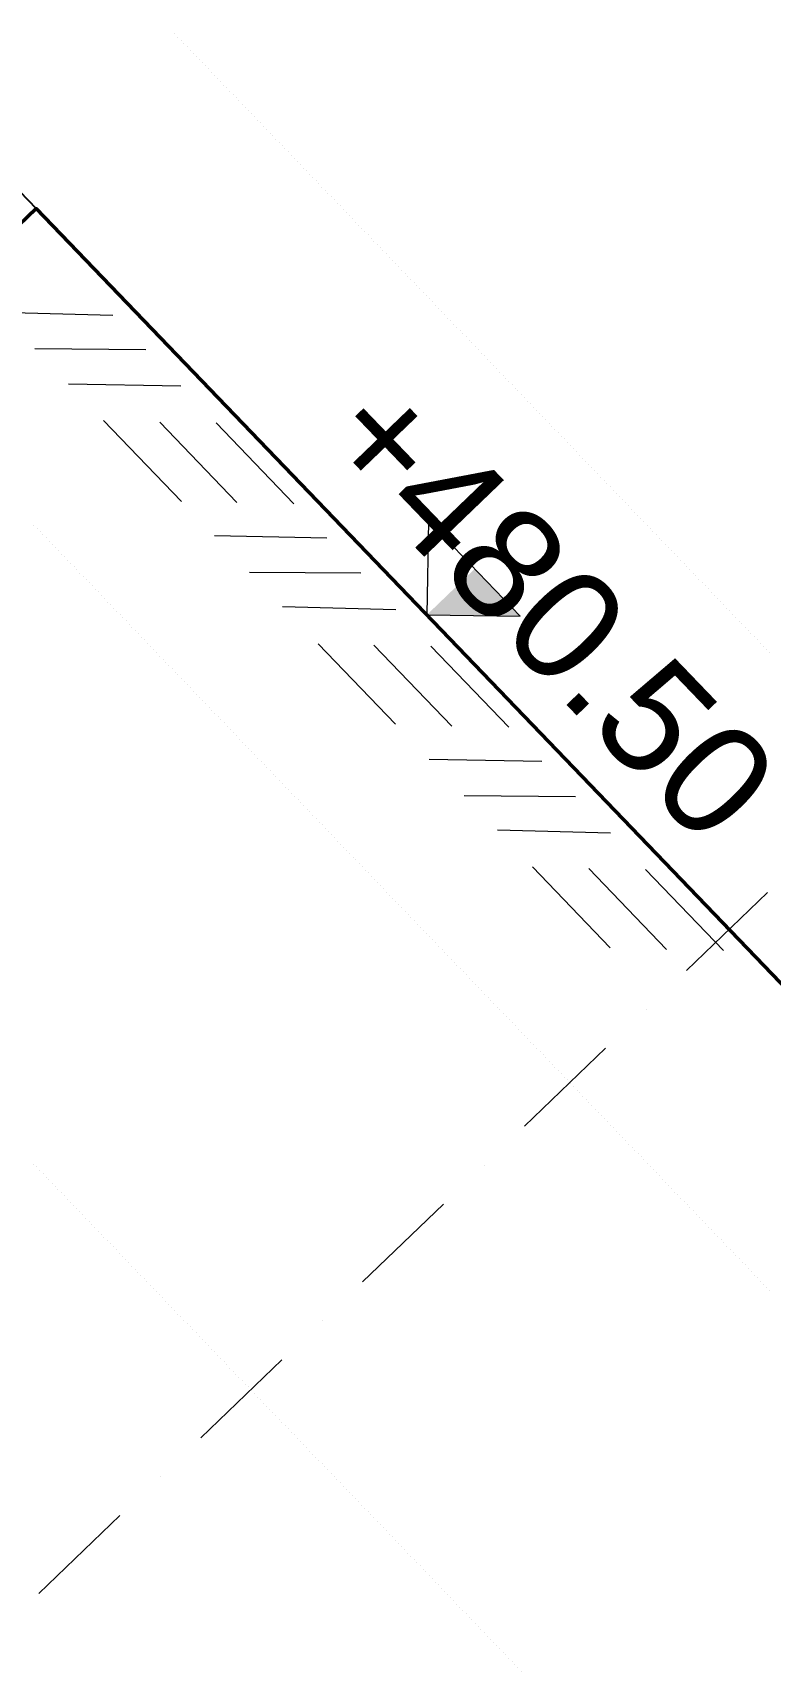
# Model space of a CAD drawing. Header units: metres. Extents: x 2687650.8 to 2687727.1, y 1234407.3 to 1234484.3.
# Drawn here: x 2687707.484 to 2687709.151, y 1234450.753 to 1234454.457 of the extents above; entities that cross this region are included whole.
import ezdxf

# ---------------------------------------------------------------- set-up
doc = ezdxf.new("R2010")
doc.units = ezdxf.units.M
doc.layers.add('PDF__Parzellengrenze', color=7, linetype='Continuous', true_color=0x7f7f7f)
doc.layers.add('PDF_E_Schnitte_1_50', color=7, linetype='Continuous', true_color=0x7f7f7f)
for name, color, linetype in [('PDF_A__BEMH', 7, 'Continuous'), ('PDF_Ebene 2', 7, 'Continuous'), ('PDF_Text', 7, 'Continuous')]:
    doc.layers.add(name, color=color, linetype=linetype)
doc.styles.add('PDF Arial', font='arial.ttf')

# ---------------------------------------------------------------- blocks, each defined once
blk = doc.blocks.new('A$C1c84ec86')
at = {"layer": 'PDF__Parzellengrenze', "lineweight": 18}
for points in [[(4108.31, 4122.92), (4108.31, 4148.32)], [(4108.31, 4110.22), (4108.31, 4110.22)], [(4108.31, 4072.12), (4108.31, 4097.52)], [(4108.31, 4059.41), (4108.31, 4059.41)], [(4108.31, 4021.31), (4108.31, 4046.71)], [(4108.31, 4008.61), (4108.31, 4008.61)], [(4108.31, 3970.51), (4108.31, 3995.91)], [(4108.31, 3957.81), (4108.31, 3957.81)], [(4108.31, 3919.71), (4108.31, 3945.11)]]:
    blk.add_lwpolyline(points, dxfattribs=at)
at = {"layer": 'PDF_A__BEMH', "lineweight": 20}
blk.add_lwpolyline([(4009.67, 4136.25), (4024.49, 4151.28), (3994.64, 4151.28)], close=True, dxfattribs=at)
at = {"layer": 'PDF_A__BEMH', "transparency": 33554559}
blk.add_solid([(4009.67, 4136.25), (4009.67, 4151.28), (4024.49, 4151.28)], dxfattribs=at)
at = {"layer": 'PDF_E_Schnitte_1_50', "lineweight": 18}
for points in [[(3882.25, 3694.07), (3882.25, 3729.21), (3882.25, 3764.13), (3882.25, 3799.27), (3882.25, 3834.2), (3882.25, 3869.12), (3882.25, 3904.26), (3882.25, 3939.19), (3882.25, 3974.32), (3882.25, 4009.25), (3882.25, 4044.17), (3882.25, 4079.31), (3882.25, 4114.24), (3882.25, 4136.25), (3920.14, 4136.25), (3955.06, 4136.25), (3990.2, 4136.25), (4025.12, 4136.25), (4060.05, 4136.25), (4095.19, 4136.25), (4133.08, 4136.25)], [(3911.67, 4132.02), (3893.47, 4114.03)], [(3922.46, 4132.02), (3904.9, 4114.03)], [(3933.89, 4132.02), (3915.9, 4114.03)], [(3945.32, 4132.02), (3970.73, 4132.02)], [(3981.52, 4132.02), (3963.53, 4114.03)], [(3992.53, 4132.02), (3974.96, 4114.03)], [(4003.96, 4132.02), (3985.75, 4114.03)], [(4015.39, 4132.02), (4040.79, 4132.02)], [(4051.58, 4132.02), (4033.59, 4114.03)], [(4062.59, 4132.02), (4045.02, 4114.03)], [(4074.02, 4132.02), (4055.82, 4114.03)], [(4085.45, 4132.02), (4110.85, 4132.02)], [(3936.43, 4122.92), (3961.62, 4122.92)], [(4006.29, 4122.92), (4031.69, 4122.92)], [(4076.35, 4122.92), (4101.75, 4122.92)], [(3927.33, 4114.03), (3952.73, 4114.03)], [(3997.4, 4114.03), (4022.58, 4114.03)], [(4067.25, 4114.03), (4092.65, 4114.03)]]:
    blk.add_lwpolyline(points, dxfattribs=at)
at = {"layer": 'PDF_E_Schnitte_1_50', "color": 160, "lineweight": 25, "true_color": 0x3333ff}
blk.add_lwpolyline([(3858.12, 3317.09), (3858.12, 4136.25), (3882.25, 4136.25), (3882.25, 3317.09)], dxfattribs=at)
at = {"layer": 'PDF_E_Schnitte_1_50', "color": 7, "lineweight": 50}
blk.add_lwpolyline([(3882.25, 3332.12), (3882.25, 4136.25), (4133.08, 4136.25)], dxfattribs=at)
at = {"layer": 'PDF_Ebene 2', "lineweight": 20}
for points in [[(3875.47, 4186.21), (3875.47, 4186.21)], [(3876.53, 4186.21), (3876.53, 4186.21)], [(3877.59, 4186.21), (3877.59, 4186.21)], [(3878.44, 4186.21), (3878.44, 4186.21)], [(3879.5, 4186.21), (3879.5, 4186.21)], [(3880.55, 4186.21), (3880.55, 4186.21)], [(3881.61, 4186.21), (3881.61, 4186.21)], [(3882.46, 4186.21), (3882.46, 4186.21)], [(3883.52, 4186.21), (3883.52, 4186.21)], [(3884.58, 4186.21), (3884.58, 4186.21)], [(3885.42, 4186.21), (3885.42, 4186.21)], [(3886.48, 4186.21), (3886.48, 4186.21)], [(3887.54, 4186.21), (3887.54, 4186.21)], [(3888.6, 4186.21), (3888.6, 4186.21)], [(3889.44, 4186.21), (3889.44, 4186.21)], [(3890.5, 4186.21), (3890.5, 4186.21)], [(3891.56, 4186.21), (3891.56, 4186.21)], [(3892.41, 4186.21), (3892.41, 4186.21)], [(3893.47, 4186.21), (3893.47, 4186.21)], [(3894.52, 4186.21), (3894.52, 4186.21)], [(3895.58, 4186.21), (3895.58, 4186.21)], [(3896.43, 4186.21), (3896.43, 4186.21)], [(3897.49, 4186.21), (3897.49, 4186.21)], [(3898.55, 4186.21), (3898.55, 4186.21)], [(3899.6, 4186.21), (3899.6, 4186.21)], [(3900.45, 4186.21), (3900.45, 4186.21)], [(3901.51, 4186.21), (3901.51, 4186.21)], [(3902.57, 4186.21), (3902.57, 4186.21)], [(3903.41, 4186.21), (3903.41, 4186.21)], [(3904.47, 4186.21), (3904.47, 4186.21)], [(3905.53, 4186.21), (3905.53, 4186.21)], [(3906.59, 4186.21), (3906.59, 4186.21)], [(3907.44, 4186.21), (3907.44, 4186.21)], [(3908.49, 4186.21), (3908.49, 4186.21)], [(3909.55, 4186.21), (3909.55, 4186.21)], [(3910.61, 4186.21), (3910.61, 4186.21)], [(3911.46, 4186.21), (3911.46, 4186.21)], [(3912.52, 4186.21), (3912.52, 4186.21)], [(3913.57, 4186.21), (3913.57, 4186.21)], [(3914.42, 4186.21), (3914.42, 4186.21)], [(3915.48, 4186.21), (3915.48, 4186.21)], [(3916.54, 4186.21), (3916.54, 4186.21)], [(3917.6, 4186.21), (3917.6, 4186.21)], [(3918.44, 4186.21), (3918.44, 4186.21)], [(3919.5, 4186.21), (3919.5, 4186.21)], [(3920.56, 4186.21), (3920.56, 4186.21)], [(3921.62, 4186.21), (3921.62, 4186.21)], [(3922.46, 4186.21), (3922.46, 4186.21)], [(3923.52, 4186.21), (3923.52, 4186.21)], [(3924.58, 4186.21), (3924.58, 4186.21)], [(3925.43, 4186.21), (3925.43, 4186.21)], [(3926.49, 4186.21), (3926.49, 4186.21)], [(3927.54, 4186.21), (3927.54, 4186.21)], [(3928.6, 4186.21), (3928.6, 4186.21)], [(3929.45, 4186.21), (3929.45, 4186.21)], [(3930.51, 4186.21), (3930.51, 4186.21)], [(3931.57, 4186.21), (3931.57, 4186.21)], [(3932.41, 4186.21), (3932.41, 4186.21)], [(3933.47, 4186.21), (3933.47, 4186.21)], [(3934.53, 4186.21), (3934.53, 4186.21)], [(3935.59, 4186.21), (3935.59, 4186.21)], [(3936.43, 4186.21), (3936.43, 4186.21)], [(3937.49, 4186.21), (3937.49, 4186.21)], [(3938.55, 4186.21), (3938.55, 4186.21)], [(3939.61, 4186.21), (3939.61, 4186.21)], [(3940.46, 4186.21), (3940.46, 4186.21)], [(3941.51, 4186.21), (3941.51, 4186.21)], [(3942.57, 4186.21), (3942.57, 4186.21)], [(3943.42, 4186.21), (3943.42, 4186.21)], [(3944.48, 4186.21), (3944.48, 4186.21)], [(3945.54, 4186.21), (3945.54, 4186.21)], [(3946.59, 4186.21), (3946.59, 4186.21)], [(3947.44, 4186.21), (3947.44, 4186.21)], [(3948.5, 4186.21), (3948.5, 4186.21)], [(3949.56, 4186.21), (3949.56, 4186.21)], [(3950.62, 4186.21), (3950.62, 4186.21)], [(3951.46, 4186.21), (3951.46, 4186.21)], [(3952.52, 4186.21), (3952.52, 4186.21)], [(3953.58, 4186.21), (3953.58, 4186.21)], [(3954.43, 4186.21), (3954.43, 4186.21)], [(3955.48, 4186.21), (3955.48, 4186.21)], [(3956.54, 4186.21), (3956.54, 4186.21)], [(3957.6, 4186.21), (3957.6, 4186.21)], [(3958.45, 4186.21), (3958.45, 4186.21)], [(3959.51, 4186.21), (3959.51, 4186.21)], [(3960.56, 4186.21), (3960.56, 4186.21)], [(3961.62, 4186.21), (3961.62, 4186.21)], [(3962.47, 4186.21), (3962.47, 4186.21)], [(3963.53, 4186.21), (3963.53, 4186.21)], [(3964.59, 4186.21), (3964.59, 4186.21)], [(3965.43, 4186.21), (3965.43, 4186.21)], [(3966.49, 4186.21), (3966.49, 4186.21)], [(3967.55, 4186.21), (3967.55, 4186.21)], [(3968.61, 4186.21), (3968.61, 4186.21)], [(3969.46, 4186.21), (3969.46, 4186.21)], [(3970.51, 4186.21), (3970.51, 4186.21)], [(3971.57, 4186.21), (3971.57, 4186.21)], [(3972.42, 4186.21), (3972.42, 4186.21)], [(3973.48, 4186.21), (3973.48, 4186.21)], [(3974.54, 4186.21), (3974.54, 4186.21)], [(3975.59, 4186.21), (3975.59, 4186.21)], [(3976.44, 4186.21), (3976.44, 4186.21)], [(3977.5, 4186.21), (3977.5, 4186.21)], [(3978.56, 4186.21), (3978.56, 4186.21)], [(3979.62, 4186.21), (3979.62, 4186.21)], [(3980.46, 4186.21), (3980.46, 4186.21)], [(3981.52, 4186.21), (3981.52, 4186.21)], [(3982.58, 4186.21), (3982.58, 4186.21)], [(3983.43, 4186.21), (3983.43, 4186.21)], [(3984.48, 4186.21), (3984.48, 4186.21)], [(3985.54, 4186.21), (3985.54, 4186.21)], [(3986.6, 4186.21), (3986.6, 4186.21)], [(3987.45, 4186.21), (3987.45, 4186.21)], [(3988.51, 4186.21), (3988.51, 4186.21)], [(3989.56, 4186.21), (3989.56, 4186.21)], [(3990.62, 4186.21), (3990.62, 4186.21)], [(3991.47, 4186.21), (3991.47, 4186.21)], [(3992.53, 4186.21), (3992.53, 4186.21)], [(3993.59, 4186.21), (3993.59, 4186.21)], [(3994.43, 4186.21), (3994.43, 4186.21)], [(3995.49, 4186.21), (3995.49, 4186.21)], [(3996.55, 4186.21), (3996.55, 4186.21)], [(3997.61, 4186.21), (3997.61, 4186.21)], [(3998.45, 4186.21), (3998.45, 4186.21)], [(3999.51, 4186.21), (3999.51, 4186.21)], [(4000.57, 4186.21), (4000.57, 4186.21)], [(4001.63, 4186.21), (4001.63, 4186.21)], [(4002.48, 4186.21), (4002.48, 4186.21)], [(4003.53, 4186.21), (4003.53, 4186.21)], [(4004.59, 4186.21), (4004.59, 4186.21)], [(4005.44, 4186.21), (4005.44, 4186.21)], [(4006.5, 4186.21), (4006.5, 4186.21)], [(4007.56, 4186.21), (4007.56, 4186.21)], [(4008.61, 4186.21), (4008.61, 4186.21)], [(4009.46, 4186.21), (4009.46, 4186.21)], [(4010.52, 4186.21), (4010.52, 4186.21)], [(4011.58, 4186.21), (4011.58, 4186.21)], [(4012.42, 4186.21), (4012.42, 4186.21)], [(4013.48, 4186.21), (4013.48, 4186.21)], [(4014.54, 4186.21), (4014.54, 4186.21)], [(4015.6, 4186.21), (4015.6, 4186.21)], [(4016.45, 4186.21), (4016.45, 4186.21)], [(4017.5, 4186.21), (4017.5, 4186.21)], [(4018.56, 4186.21), (4018.56, 4186.21)], [(4019.62, 4186.21), (4019.62, 4186.21)], [(4020.47, 4186.21), (4020.47, 4186.21)], [(4021.53, 4186.21), (4021.53, 4186.21)], [(4022.58, 4186.21), (4022.58, 4186.21)], [(4023.43, 4186.21), (4023.43, 4186.21)], [(4024.49, 4186.21), (4024.49, 4186.21)], [(4025.55, 4186.21), (4025.55, 4186.21)], [(4026.61, 4186.21), (4026.61, 4186.21)], [(4027.45, 4186.21), (4027.45, 4186.21)], [(4028.51, 4186.21), (4028.51, 4186.21)], [(4029.57, 4186.21), (4029.57, 4186.21)], [(4030.63, 4186.21), (4030.63, 4186.21)], [(4031.47, 4186.21), (4031.47, 4186.21)], [(4032.53, 4186.21), (4032.53, 4186.21)], [(4033.59, 4186.21), (4033.59, 4186.21)], [(4034.44, 4186.21), (4034.44, 4186.21)], [(4035.5, 4186.21), (4035.5, 4186.21)], [(4036.55, 4186.21), (4036.55, 4186.21)], [(4037.61, 4186.21), (4037.61, 4186.21)], [(4038.46, 4186.21), (4038.46, 4186.21)], [(4039.52, 4186.21), (4039.52, 4186.21)], [(4040.58, 4186.21), (4040.58, 4186.21)], [(4041.63, 4186.21), (4041.63, 4186.21)], [(4042.48, 4186.21), (4042.48, 4186.21)], [(4043.54, 4186.21), (4043.54, 4186.21)], [(4044.6, 4186.21), (4044.6, 4186.21)], [(4045.44, 4186.21), (4045.44, 4186.21)], [(4046.5, 4186.21), (4046.5, 4186.21)], [(4047.56, 4186.21), (4047.56, 4186.21)], [(4048.62, 4186.21), (4048.62, 4186.21)], [(4049.47, 4186.21), (4049.47, 4186.21)], [(4050.52, 4186.21), (4050.52, 4186.21)], [(4051.58, 4186.21), (4051.58, 4186.21)], [(4052.43, 4186.21), (4052.43, 4186.21)], [(4053.49, 4186.21), (4053.49, 4186.21)], [(4054.55, 4186.21), (4054.55, 4186.21)], [(4055.6, 4186.21), (4055.6, 4186.21)], [(4056.45, 4186.21), (4056.45, 4186.21)], [(4057.51, 4186.21), (4057.51, 4186.21)], [(4058.57, 4186.21), (4058.57, 4186.21)], [(4059.63, 4186.21), (4059.63, 4186.21)], [(4060.47, 4186.21), (4060.47, 4186.21)], [(4061.53, 4186.21), (4061.53, 4186.21)], [(4062.59, 4186.21), (4062.59, 4186.21)], [(4063.44, 4186.21), (4063.44, 4186.21)], [(4064.5, 4186.21), (4064.5, 4186.21)], [(4065.55, 4186.21), (4065.55, 4186.21)], [(4066.61, 4186.21), (4066.61, 4186.21)], [(4067.46, 4186.21), (4067.46, 4186.21)], [(4068.52, 4186.21), (4068.52, 4186.21)], [(4069.58, 4186.21), (4069.58, 4186.21)], [(3933.47, 4086.3), (3933.47, 4086.3)], [(3934.53, 4086.3), (3934.53, 4086.3)], [(3935.59, 4086.3), (3935.59, 4086.3)], [(3936.43, 4086.3), (3936.43, 4086.3)], [(3937.49, 4086.3), (3937.49, 4086.3)], [(3938.55, 4086.3), (3938.55, 4086.3)], [(3939.61, 4086.3), (3939.61, 4086.3)], [(3940.46, 4086.3), (3940.46, 4086.3)], [(3941.51, 4086.3), (3941.51, 4086.3)], [(3942.57, 4086.3), (3942.57, 4086.3)], [(3943.42, 4086.3), (3943.42, 4086.3)], [(3944.48, 4086.3), (3944.48, 4086.3)], [(3945.54, 4086.3), (3945.54, 4086.3)], [(3946.59, 4086.3), (3946.59, 4086.3)], [(3947.44, 4086.3), (3947.44, 4086.3)], [(3948.5, 4086.3), (3948.5, 4086.3)], [(3949.56, 4086.3), (3949.56, 4086.3)], [(3950.62, 4086.3), (3950.62, 4086.3)], [(3951.46, 4086.3), (3951.46, 4086.3)], [(3952.52, 4086.3), (3952.52, 4086.3)], [(3953.58, 4086.3), (3953.58, 4086.3)], [(3954.43, 4086.3), (3954.43, 4086.3)], [(3955.48, 4086.3), (3955.48, 4086.3)], [(3956.54, 4086.3), (3956.54, 4086.3)], [(3957.6, 4086.3), (3957.6, 4086.3)], [(3958.45, 4086.3), (3958.45, 4086.3)], [(3959.51, 4086.3), (3959.51, 4086.3)], [(3960.56, 4086.3), (3960.56, 4086.3)], [(3961.62, 4086.3), (3961.62, 4086.3)], [(3962.47, 4086.3), (3962.47, 4086.3)], [(3963.53, 4086.3), (3963.53, 4086.3)], [(3964.59, 4086.3), (3964.59, 4086.3)], [(3965.43, 4086.3), (3965.43, 4086.3)], [(3966.49, 4086.3), (3966.49, 4086.3)], [(3967.55, 4086.3), (3967.55, 4086.3)], [(3968.61, 4086.3), (3968.61, 4086.3)], [(3969.46, 4086.3), (3969.46, 4086.3)], [(3970.51, 4086.3), (3970.51, 4086.3)], [(3971.57, 4086.3), (3971.57, 4086.3)], [(3972.42, 4086.3), (3972.42, 4086.3)], [(3973.48, 4086.3), (3973.48, 4086.3)], [(3974.54, 4086.3), (3974.54, 4086.3)], [(3975.59, 4086.3), (3975.59, 4086.3)], [(3976.44, 4086.3), (3976.44, 4086.3)], [(3977.5, 4086.3), (3977.5, 4086.3)], [(3978.56, 4086.3), (3978.56, 4086.3)], [(3979.62, 4086.3), (3979.62, 4086.3)], [(3980.46, 4086.3), (3980.46, 4086.3)], [(3981.52, 4086.3), (3981.52, 4086.3)], [(3982.58, 4086.3), (3982.58, 4086.3)], [(3983.43, 4086.3), (3983.43, 4086.3)], [(3984.48, 4086.3), (3984.48, 4086.3)], [(3985.54, 4086.3), (3985.54, 4086.3)], [(3986.6, 4086.3), (3986.6, 4086.3)], [(3987.45, 4086.3), (3987.45, 4086.3)], [(3988.51, 4086.3), (3988.51, 4086.3)], [(3989.56, 4086.3), (3989.56, 4086.3)], [(3990.62, 4086.3), (3990.62, 4086.3)], [(3991.47, 4086.3), (3991.47, 4086.3)], [(3992.53, 4086.3), (3992.53, 4086.3)], [(3993.59, 4086.3), (3993.59, 4086.3)], [(3994.43, 4086.3), (3994.43, 4086.3)], [(3995.49, 4086.3), (3995.49, 4086.3)], [(3996.55, 4086.3), (3996.55, 4086.3)], [(3997.61, 4086.3), (3997.61, 4086.3)], [(3998.45, 4086.3), (3998.45, 4086.3)], [(3999.51, 4086.3), (3999.51, 4086.3)], [(4000.57, 4086.3), (4000.57, 4086.3)], [(4001.63, 4086.3), (4001.63, 4086.3)], [(4002.48, 4086.3), (4002.48, 4086.3)], [(4003.53, 4086.3), (4003.53, 4086.3)], [(4004.59, 4086.3), (4004.59, 4086.3)], [(4005.44, 4086.3), (4005.44, 4086.3)], [(4006.5, 4086.3), (4006.5, 4086.3)], [(4007.56, 4086.3), (4007.56, 4086.3)], [(4008.61, 4086.3), (4008.61, 4086.3)], [(4009.46, 4086.3), (4009.46, 4086.3)], [(4010.52, 4086.3), (4010.52, 4086.3)], [(4011.58, 4086.3), (4011.58, 4086.3)], [(4012.42, 4086.3), (4012.42, 4086.3)], [(4013.48, 4086.3), (4013.48, 4086.3)], [(4014.54, 4086.3), (4014.54, 4086.3)], [(4015.6, 4086.3), (4015.6, 4086.3)], [(4016.45, 4086.3), (4016.45, 4086.3)], [(4017.5, 4086.3), (4017.5, 4086.3)], [(4018.56, 4086.3), (4018.56, 4086.3)], [(4019.62, 4086.3), (4019.62, 4086.3)], [(4020.47, 4086.3), (4020.47, 4086.3)], [(4021.53, 4086.3), (4021.53, 4086.3)], [(4022.58, 4086.3), (4022.58, 4086.3)], [(4023.43, 4086.3), (4023.43, 4086.3)], [(4024.49, 4086.3), (4024.49, 4086.3)], [(4025.55, 4086.3), (4025.55, 4086.3)], [(4026.61, 4086.3), (4026.61, 4086.3)], [(4027.45, 4086.3), (4027.45, 4086.3)], [(4028.51, 4086.3), (4028.51, 4086.3)], [(4029.57, 4086.3), (4029.57, 4086.3)], [(4030.63, 4086.3), (4030.63, 4086.3)], [(4031.47, 4086.3), (4031.47, 4086.3)], [(4032.53, 4086.3), (4032.53, 4086.3)], [(4033.59, 4086.3), (4033.59, 4086.3)], [(4034.44, 4086.3), (4034.44, 4086.3)], [(4035.5, 4086.3), (4035.5, 4086.3)], [(4036.55, 4086.3), (4036.55, 4086.3)], [(4037.61, 4086.3), (4037.61, 4086.3)], [(4038.46, 4086.3), (4038.46, 4086.3)], [(4039.52, 4086.3), (4039.52, 4086.3)], [(4040.58, 4086.3), (4040.58, 4086.3)], [(4041.63, 4086.3), (4041.63, 4086.3)], [(4042.48, 4086.3), (4042.48, 4086.3)], [(4043.54, 4086.3), (4043.54, 4086.3)], [(4044.6, 4086.3), (4044.6, 4086.3)], [(4045.44, 4086.3), (4045.44, 4086.3)], [(4046.5, 4086.3), (4046.5, 4086.3)], [(4047.56, 4086.3), (4047.56, 4086.3)], [(4048.62, 4086.3), (4048.62, 4086.3)], [(4049.47, 4086.3), (4049.47, 4086.3)], [(4050.52, 4086.3), (4050.52, 4086.3)], [(4051.58, 4086.3), (4051.58, 4086.3)], [(4052.43, 4086.3), (4052.43, 4086.3)], [(4053.49, 4086.3), (4053.49, 4086.3)], [(4054.55, 4086.3), (4054.55, 4086.3)], [(4055.6, 4086.3), (4055.6, 4086.3)], [(4056.45, 4086.3), (4056.45, 4086.3)], [(4057.51, 4086.3), (4057.51, 4086.3)], [(4058.57, 4086.3), (4058.57, 4086.3)], [(4059.63, 4086.3), (4059.63, 4086.3)], [(4060.47, 4086.3), (4060.47, 4086.3)], [(4061.53, 4086.3), (4061.53, 4086.3)], [(4062.59, 4086.3), (4062.59, 4086.3)], [(4063.44, 4086.3), (4063.44, 4086.3)], [(4064.5, 4086.3), (4064.5, 4086.3)], [(4065.55, 4086.3), (4065.55, 4086.3)], [(4066.61, 4086.3), (4066.61, 4086.3)], [(4067.46, 4086.3), (4067.46, 4086.3)], [(4068.52, 4086.3), (4068.52, 4086.3)], [(4069.58, 4086.3), (4069.58, 4086.3)], [(4070.63, 4086.3), (4070.63, 4086.3)], [(4071.48, 4086.3), (4071.48, 4086.3)], [(4072.54, 4086.3), (4072.54, 4086.3)], [(4073.6, 4086.3), (4073.6, 4086.3)], [(4074.44, 4086.3), (4074.44, 4086.3)], [(4075.5, 4086.3), (4075.5, 4086.3)], [(4076.56, 4086.3), (4076.56, 4086.3)], [(4077.62, 4086.3), (4077.62, 4086.3)], [(4078.47, 4086.3), (4078.47, 4086.3)], [(4079.52, 4086.3), (4079.52, 4086.3)], [(4080.58, 4086.3), (4080.58, 4086.3)], [(4081.64, 4086.3), (4081.64, 4086.3)], [(4082.49, 4086.3), (4082.49, 4086.3)], [(4083.55, 4086.3), (4083.55, 4086.3)], [(4084.6, 4086.3), (4084.6, 4086.3)], [(4085.45, 4086.3), (4085.45, 4086.3)], [(4086.51, 4086.3), (4086.51, 4086.3)], [(4087.57, 4086.3), (4087.57, 4086.3)], [(4088.63, 4086.3), (4088.63, 4086.3)], [(4089.47, 4086.3), (4089.47, 4086.3)], [(4090.53, 4086.3), (4090.53, 4086.3)], [(4091.59, 4086.3), (4091.59, 4086.3)], [(4092.44, 4086.3), (4092.44, 4086.3)], [(4093.49, 4086.3), (4093.49, 4086.3)], [(4094.55, 4086.3), (4094.55, 4086.3)], [(4095.61, 4086.3), (4095.61, 4086.3)], [(4096.46, 4086.3), (4096.46, 4086.3)], [(4097.52, 4086.3), (4097.52, 4086.3)], [(4098.57, 4086.3), (4098.57, 4086.3)], [(4099.63, 4086.3), (4099.63, 4086.3)], [(4100.48, 4086.3), (4100.48, 4086.3)], [(4101.54, 4086.3), (4101.54, 4086.3)], [(4102.6, 4086.3), (4102.6, 4086.3)], [(4103.44, 4086.3), (4103.44, 4086.3)], [(4104.5, 4086.3), (4104.5, 4086.3)], [(4105.56, 4086.3), (4105.56, 4086.3)], [(4106.62, 4086.3), (4106.62, 4086.3)], [(4107.46, 4086.3), (4107.46, 4086.3)], [(4108.52, 4086.3), (4108.52, 4086.3)], [(4109.58, 4086.3), (4109.58, 4086.3)], [(4110.64, 4086.3), (4110.64, 4086.3)], [(4111.49, 4086.3), (4111.49, 4086.3)], [(4112.54, 4086.3), (4112.54, 4086.3)], [(4113.6, 4086.3), (4113.6, 4086.3)], [(4114.45, 4086.3), (4114.45, 4086.3)], [(4115.51, 4086.3), (4115.51, 4086.3)], [(4116.57, 4086.3), (4116.57, 4086.3)], [(4117.62, 4086.3), (4117.62, 4086.3)], [(4118.47, 4086.3), (4118.47, 4086.3)], [(4119.53, 4086.3), (4119.53, 4086.3)], [(4120.59, 4086.3), (4120.59, 4086.3)], [(4121.65, 4086.3), (4121.65, 4086.3)], [(4122.49, 4086.3), (4122.49, 4086.3)], [(4123.55, 4086.3), (4123.55, 4086.3)], [(4124.61, 4086.3), (4124.61, 4086.3)], [(4125.46, 4086.3), (4125.46, 4086.3)], [(4126.51, 4086.3), (4126.51, 4086.3)], [(4127.57, 4086.3), (4127.57, 4086.3)], [(4128.63, 4086.3), (4128.63, 4086.3)], [(4129.48, 4086.3), (4129.48, 4086.3)], [(4130.54, 4086.3), (4130.54, 4086.3)], [(4131.59, 4086.3), (4131.59, 4086.3)], [(4132.44, 4086.3), (4132.44, 4086.3)], [(4133.5, 4086.3), (4133.5, 4086.3)], [(4134.56, 4086.3), (4134.56, 4086.3)], [(4135.62, 4086.3), (4135.62, 4086.3)], [(4136.46, 4086.3), (4136.46, 4086.3)], [(4137.52, 4086.3), (4137.52, 4086.3)], [(4138.58, 4086.3), (4138.58, 4086.3)], [(4139.64, 4086.3), (4139.64, 4086.3)], [(4140.48, 4086.3), (4140.48, 4086.3)], [(4141.54, 4086.3), (4141.54, 4086.3)], [(4142.6, 4086.3), (4142.6, 4086.3)], [(4143.45, 4086.3), (4143.45, 4086.3)], [(4144.51, 4086.3), (4144.51, 4086.3)], [(4145.56, 4086.3), (4145.56, 4086.3)], [(4146.62, 4086.3), (4146.62, 4086.3)], [(4147.47, 4086.3), (4147.47, 4086.3)], [(4148.53, 4086.3), (4148.53, 4086.3)], [(4149.59, 4086.3), (4149.59, 4086.3)], [(4150.64, 4086.3), (4150.64, 4086.3)], [(4151.49, 4086.3), (4151.49, 4086.3)], [(4152.55, 4086.3), (4152.55, 4086.3)], [(4153.61, 4086.3), (4153.61, 4086.3)], [(4154.45, 4086.3), (4154.45, 4086.3)], [(4155.51, 4086.3), (4155.51, 4086.3)], [(4156.57, 4086.3), (4156.57, 4086.3)], [(4157.63, 4086.3), (4157.63, 4086.3)], [(4158.48, 4086.3), (4158.48, 4086.3)], [(4159.54, 4086.3), (4159.54, 4086.3)], [(4160.59, 4086.3), (4160.59, 4086.3)], [(4161.65, 4086.3), (4161.65, 4086.3)], [(4162.5, 4086.3), (4162.5, 4086.3)], [(4163.56, 4086.3), (4163.56, 4086.3)], [(4164.62, 4086.3), (4164.62, 4086.3)], [(4165.46, 4086.3), (4165.46, 4086.3)], [(4166.52, 4086.3), (4166.52, 4086.3)], [(4167.58, 4086.3), (4167.58, 4086.3)], [(4168.64, 4086.3), (4168.64, 4086.3)], [(4169.48, 4086.3), (4169.48, 4086.3)], [(4170.54, 4086.3), (4170.54, 4086.3)], [(4171.6, 4086.3), (4171.6, 4086.3)], [(4172.45, 4086.3), (4172.45, 4086.3)], [(4173.51, 4086.3), (4173.51, 4086.3)], [(4037.61, 3986.18), (4037.61, 3986.18)], [(4038.46, 3986.18), (4038.46, 3986.18)], [(4039.52, 3986.18), (4039.52, 3986.18)], [(4040.58, 3986.18), (4040.58, 3986.18)], [(4041.63, 3986.18), (4041.63, 3986.18)], [(4042.48, 3986.18), (4042.48, 3986.18)], [(4043.54, 3986.18), (4043.54, 3986.18)], [(4044.6, 3986.18), (4044.6, 3986.18)], [(4045.44, 3986.18), (4045.44, 3986.18)], [(4046.5, 3986.18), (4046.5, 3986.18)], [(4047.56, 3986.18), (4047.56, 3986.18)], [(4048.62, 3986.18), (4048.62, 3986.18)], [(4049.47, 3986.18), (4049.47, 3986.18)], [(4050.52, 3986.18), (4050.52, 3986.18)], [(4051.58, 3986.18), (4051.58, 3986.18)], [(4052.43, 3986.18), (4052.43, 3986.18)], [(4053.49, 3986.18), (4053.49, 3986.18)], [(4054.55, 3986.18), (4054.55, 3986.18)], [(4055.6, 3986.18), (4055.6, 3986.18)], [(4056.45, 3986.18), (4056.45, 3986.18)], [(4057.51, 3986.18), (4057.51, 3986.18)], [(4058.57, 3986.18), (4058.57, 3986.18)], [(4059.63, 3986.18), (4059.63, 3986.18)], [(4060.47, 3986.18), (4060.47, 3986.18)], [(4061.53, 3986.18), (4061.53, 3986.18)], [(4062.59, 3986.18), (4062.59, 3986.18)], [(4063.44, 3986.18), (4063.44, 3986.18)], [(4064.5, 3986.18), (4064.5, 3986.18)], [(4065.55, 3986.18), (4065.55, 3986.18)], [(4066.61, 3986.18), (4066.61, 3986.18)], [(4067.46, 3986.18), (4067.46, 3986.18)], [(4068.52, 3986.18), (4068.52, 3986.18)], [(4069.58, 3986.18), (4069.58, 3986.18)], [(4070.63, 3986.18), (4070.63, 3986.18)], [(4071.48, 3986.18), (4071.48, 3986.18)], [(4072.54, 3986.18), (4072.54, 3986.18)], [(4073.6, 3986.18), (4073.6, 3986.18)], [(4074.44, 3986.18), (4074.44, 3986.18)], [(4075.5, 3986.18), (4075.5, 3986.18)], [(4076.56, 3986.18), (4076.56, 3986.18)], [(4077.62, 3986.18), (4077.62, 3986.18)], [(4078.47, 3986.18), (4078.47, 3986.18)], [(4079.52, 3986.18), (4079.52, 3986.18)], [(4080.58, 3986.18), (4080.58, 3986.18)], [(4081.64, 3986.18), (4081.64, 3986.18)], [(4082.49, 3986.18), (4082.49, 3986.18)], [(4083.55, 3986.18), (4083.55, 3986.18)], [(4084.6, 3986.18), (4084.6, 3986.18)], [(4085.45, 3986.18), (4085.45, 3986.18)], [(4086.51, 3986.18), (4086.51, 3986.18)], [(4087.57, 3986.18), (4087.57, 3986.18)], [(4088.63, 3986.18), (4088.63, 3986.18)], [(4089.47, 3986.18), (4089.47, 3986.18)], [(4090.53, 3986.18), (4090.53, 3986.18)], [(4091.59, 3986.18), (4091.59, 3986.18)], [(4092.44, 3986.18), (4092.44, 3986.18)], [(4093.49, 3986.18), (4093.49, 3986.18)], [(4094.55, 3986.18), (4094.55, 3986.18)], [(4095.61, 3986.18), (4095.61, 3986.18)], [(4096.46, 3986.18), (4096.46, 3986.18)], [(4097.52, 3986.18), (4097.52, 3986.18)], [(4098.57, 3986.18), (4098.57, 3986.18)], [(4099.63, 3986.18), (4099.63, 3986.18)], [(4100.48, 3986.18), (4100.48, 3986.18)], [(4101.54, 3986.18), (4101.54, 3986.18)], [(4102.6, 3986.18), (4102.6, 3986.18)], [(4103.44, 3986.18), (4103.44, 3986.18)], [(4104.5, 3986.18), (4104.5, 3986.18)], [(4105.56, 3986.18), (4105.56, 3986.18)], [(4106.62, 3986.18), (4106.62, 3986.18)], [(4107.46, 3986.18), (4107.46, 3986.18)], [(4108.52, 3986.18), (4108.52, 3986.18)], [(4109.58, 3986.18), (4109.58, 3986.18)], [(4110.64, 3986.18), (4110.64, 3986.18)], [(4111.49, 3986.18), (4111.49, 3986.18)], [(4112.54, 3986.18), (4112.54, 3986.18)], [(4113.6, 3986.18), (4113.6, 3986.18)], [(4114.45, 3986.18), (4114.45, 3986.18)], [(4115.51, 3986.18), (4115.51, 3986.18)], [(4116.57, 3986.18), (4116.57, 3986.18)], [(4117.62, 3986.18), (4117.62, 3986.18)], [(4118.47, 3986.18), (4118.47, 3986.18)], [(4119.53, 3986.18), (4119.53, 3986.18)], [(4120.59, 3986.18), (4120.59, 3986.18)], [(4121.65, 3986.18), (4121.65, 3986.18)], [(4122.49, 3986.18), (4122.49, 3986.18)], [(4123.55, 3986.18), (4123.55, 3986.18)], [(4124.61, 3986.18), (4124.61, 3986.18)], [(4125.46, 3986.18), (4125.46, 3986.18)], [(4126.51, 3986.18), (4126.51, 3986.18)], [(4127.57, 3986.18), (4127.57, 3986.18)], [(4128.63, 3986.18), (4128.63, 3986.18)], [(4129.48, 3986.18), (4129.48, 3986.18)], [(4130.54, 3986.18), (4130.54, 3986.18)], [(4131.59, 3986.18), (4131.59, 3986.18)], [(4132.44, 3986.18), (4132.44, 3986.18)], [(4133.5, 3986.18), (4133.5, 3986.18)], [(4134.56, 3986.18), (4134.56, 3986.18)], [(4135.62, 3986.18), (4135.62, 3986.18)], [(4136.46, 3986.18), (4136.46, 3986.18)], [(4137.52, 3986.18), (4137.52, 3986.18)], [(4138.58, 3986.18), (4138.58, 3986.18)], [(4139.64, 3986.18), (4139.64, 3986.18)], [(4140.48, 3986.18), (4140.48, 3986.18)], [(4141.54, 3986.18), (4141.54, 3986.18)], [(4142.6, 3986.18), (4142.6, 3986.18)], [(4143.45, 3986.18), (4143.45, 3986.18)], [(4144.51, 3986.18), (4144.51, 3986.18)], [(4145.56, 3986.18), (4145.56, 3986.18)], [(4146.62, 3986.18), (4146.62, 3986.18)], [(4147.47, 3986.18), (4147.47, 3986.18)], [(4148.53, 3986.18), (4148.53, 3986.18)], [(4149.59, 3986.18), (4149.59, 3986.18)], [(4150.64, 3986.18), (4150.64, 3986.18)], [(4151.49, 3986.18), (4151.49, 3986.18)], [(4152.55, 3986.18), (4152.55, 3986.18)], [(4153.61, 3986.18), (4153.61, 3986.18)], [(4154.45, 3986.18), (4154.45, 3986.18)], [(4155.51, 3986.18), (4155.51, 3986.18)], [(4156.57, 3986.18), (4156.57, 3986.18)], [(4157.63, 3986.18), (4157.63, 3986.18)], [(4158.48, 3986.18), (4158.48, 3986.18)], [(4159.54, 3986.18), (4159.54, 3986.18)], [(4160.59, 3986.18), (4160.59, 3986.18)], [(4161.65, 3986.18), (4161.65, 3986.18)], [(4162.5, 3986.18), (4162.5, 3986.18)], [(4163.56, 3986.18), (4163.56, 3986.18)], [(4164.62, 3986.18), (4164.62, 3986.18)], [(4165.46, 3986.18), (4165.46, 3986.18)], [(4166.52, 3986.18), (4166.52, 3986.18)], [(4167.58, 3986.18), (4167.58, 3986.18)], [(4168.64, 3986.18), (4168.64, 3986.18)], [(4169.48, 3986.18), (4169.48, 3986.18)], [(4170.54, 3986.18), (4170.54, 3986.18)], [(4171.6, 3986.18), (4171.6, 3986.18)], [(4172.45, 3986.18), (4172.45, 3986.18)], [(4173.51, 3986.18), (4173.51, 3986.18)], [(4174.56, 3986.18), (4174.56, 3986.18)], [(4175.62, 3986.18), (4175.62, 3986.18)], [(4176.47, 3986.18), (4176.47, 3986.18)], [(4177.53, 3986.18), (4177.53, 3986.18)], [(4178.59, 3986.18), (4178.59, 3986.18)], [(4179.64, 3986.18), (4179.64, 3986.18)], [(4180.49, 3986.18), (4180.49, 3986.18)], [(4181.55, 3986.18), (4181.55, 3986.18)], [(4182.61, 3986.18), (4182.61, 3986.18)], [(4183.45, 3986.18), (4183.45, 3986.18)], [(4184.51, 3986.18), (4184.51, 3986.18)], [(4185.57, 3986.18), (4185.57, 3986.18)], [(4186.63, 3986.18), (4186.63, 3986.18)], [(4187.48, 3986.18), (4187.48, 3986.18)], [(4188.53, 3986.18), (4188.53, 3986.18)], [(4189.59, 3986.18), (4189.59, 3986.18)], [(4190.65, 3986.18), (4190.65, 3986.18)], [(4191.5, 3986.18), (4191.5, 3986.18)], [(4192.56, 3986.18), (4192.56, 3986.18)], [(4193.61, 3986.18), (4193.61, 3986.18)], [(4194.46, 3986.18), (4194.46, 3986.18)], [(4195.52, 3986.18), (4195.52, 3986.18)], [(4196.58, 3986.18), (4196.58, 3986.18)]]:
    blk.add_lwpolyline(points, dxfattribs=at)
at = {"layer": 'PDF_Text', "attachment_point": 7, "style": 'PDF Arial'}
for s, insert, char_height in [('Schnitt D-D 1:50', (3496.16, 4305.96), 50.0002), ('+480.50', (3964.37, 4144.58), 25.001)]:
    blk.add_mtext(s, dxfattribs=dict(at, insert=insert, char_height=char_height))

msp = doc.modelspace()

# ---------------------------------------------------------------- block references
at = {"xscale": 0.01, "yscale": 0.01, "zscale": 0.01, "rotation": 313.8734409291175}
msp.add_blockref('A$C1c84ec86', (2687650.7677, 1234453.3784), dxfattribs=at)

doc.saveas('drawing.dxf')
